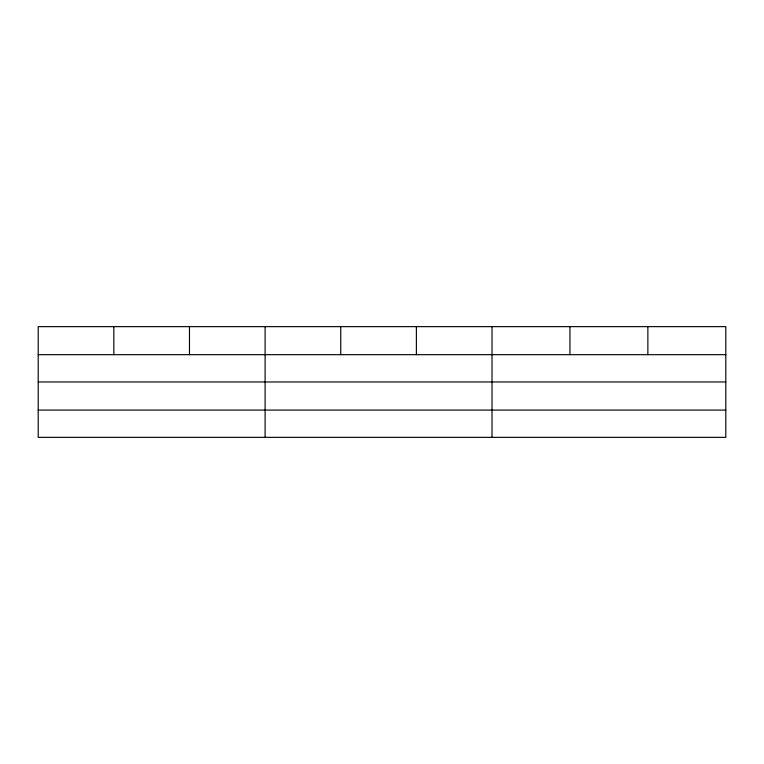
<?xml version="1.0" encoding="UTF-8"?>
<svg xmlns="http://www.w3.org/2000/svg" width="764" height="764" viewBox="0 0 764 764"><rect width="100%" height="100%" fill="white"/><g stroke="black" fill="none" stroke-linecap="round" stroke-linejoin="round"><path stroke-width="1.15" d="M725.8 381.962L725.8 326.639L38.2 326.639L38.2 437.361L725.8 437.361L725.8 381.962L38.2 381.962M38.2 354.677L725.8 354.677M38.2 410.077L725.8 410.077M647.872 326.639L647.872 354.677M569.944 326.639L569.944 354.677M492.016 326.639L492.016 437.361M416.38 326.639L416.38 354.677M340.744 326.639L340.744 354.677M265.108 326.639L265.108 437.361M189.472 326.639L189.472 354.677M113.836 326.639L113.836 354.677"/></g></svg>
